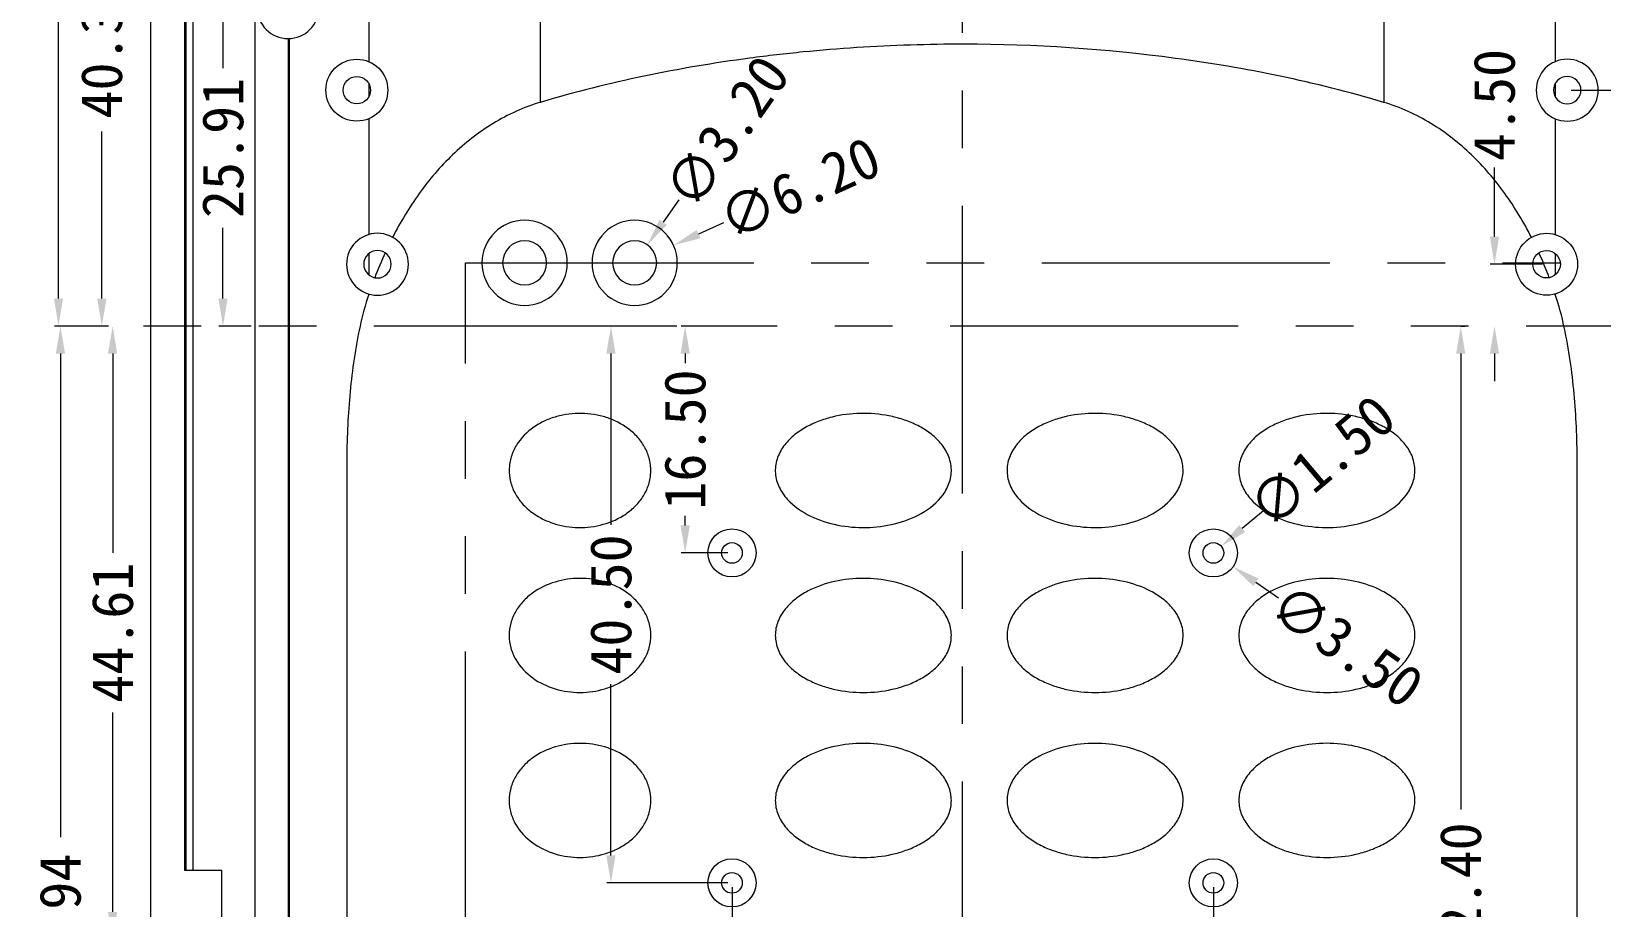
# Model space of a CAD drawing. Extents: x 203 to 616, y 352 to 648.
# Drawn here: x 431.8 to 545.9, y 463.7 to 527.5 of the extents above; entities that cross this region are included whole.
import ezdxf

# ---------------------------------------------------------------- set-up
doc = ezdxf.new("R2010")
doc.units = 0
doc.header["$MEASUREMENT"] = 0
doc.linetypes.add('PHANTOM', pattern=[2.5, 1.25, -0.25, 0.25, -0.25, 0.25, -0.25])
doc.layers.add('4', color=7, linetype='Continuous')
doc.dimstyles.get("Standard").update_dxf_attribs({"dimtxt": 0.18, "dimasz": 0.18, "dimexe": 0.18, "dimexo": 0.0625, "dimgap": 0.09, "dimtad": 0, "dimtih": 1, "dimtoh": 1, "dimdec": 4, "dimzin": 0, "dimdsep": 46, "dimtxsty": 'Standard', "dimcen": 0.09, "dimadec": 0, "dimazin": 0, "dimtfac": 1, "dimtdec": 4, "dimtofl": 0, "dimtmove": 0, "dimatfit": 3, "dimfxl": 0, "dimtolj": 1, "dimtzin": 0, "dimarcsym": 0})

# ---------------------------------------------------------------- blocks, each defined once
blk = doc.blocks.new('*D46')
at = {"color": 4, "linetype": 'Continuous', "lineweight": 9}
for p, q in [((535.69, 506.03), (535.99, 506.03)), ((535.69, 504.03), (535.69, 470.88)), ((535.69, 425.63), (535.69, 458.78)), ((508.77, 423.63), (535.99, 423.63))]:
    blk.add_line(p, q, dxfattribs=at)
for points in [[(535.36, 504.03), (536.02, 504.03), (535.69, 506.03)], [(535.36, 425.63), (536.02, 425.63), (535.69, 423.63)]]:
    blk.add_solid(points, dxfattribs=at)
at = {"layer": 'Defpoints', "color": 0, "linetype": 'Continuous', "lineweight": 9}
for p in [(535.39, 506.03), (535.69, 506.03), (508.47, 423.63)]:
    blk.add_point(p, dxfattribs=at)
at = {"color": 3, "linetype": 'Continuous', "lineweight": 9, "insert": (535.69, 464.83), "char_height": 3, "attachment_point": 5, "rotation": 90}
blk.add_mtext('\\A1;82.40', dxfattribs=at)
blk = doc.blocks.new('*D47')
at = {"color": 4, "linetype": 'Continuous', "lineweight": 9}
for p, q in [((437.68, 504.03), (437.68, 489.53)), ((437.68, 463.42), (437.68, 477.93)), ((445.32, 461.42), (437.38, 461.42))]:
    blk.add_line(p, q, dxfattribs=at)
for points in [[(437.34, 504.03), (438.01, 504.03), (437.68, 506.03)], [(437.34, 463.42), (438.01, 463.42), (437.68, 461.42)]]:
    blk.add_solid(points, dxfattribs=at)
at = {"layer": 'Defpoints', "color": 0, "linetype": 'Continuous', "lineweight": 9}
for p in [(437.68, 506.03), (437.68, 506.03), (445.62, 461.42)]:
    blk.add_point(p, dxfattribs=at)
at = {"color": 3, "linetype": 'Continuous', "lineweight": 9, "insert": (437.68, 483.73), "char_height": 3, "attachment_point": 5, "rotation": 90}
blk.add_mtext('\\A1;44.61', dxfattribs=at)
blk = doc.blocks.new('*D48')
at = {"color": 4, "linetype": 'Continuous', "lineweight": 9}
for p, q in [((445.32, 546.42), (436.59, 546.42)), ((436.89, 544.42), (436.89, 532.28)), ((436.89, 508.03), (436.89, 520.18)), ((437.38, 506.03), (436.59, 506.03))]:
    blk.add_line(p, q, dxfattribs=at)
for points in [[(436.56, 544.42), (437.23, 544.42), (436.89, 546.42)], [(436.56, 508.03), (437.23, 508.03), (436.89, 506.03)]]:
    blk.add_solid(points, dxfattribs=at)
at = {"layer": 'Defpoints', "color": 0, "linetype": 'Continuous', "lineweight": 9}
for p in [(436.89, 546.42), (445.62, 546.42), (437.68, 506.03)]:
    blk.add_point(p, dxfattribs=at)
at = {"color": 3, "linetype": 'Continuous', "lineweight": 9, "insert": (436.89, 526.23), "char_height": 3, "attachment_point": 5, "rotation": 90}
blk.add_mtext('\\A1;40.39', dxfattribs=at)
blk = doc.blocks.new('*D83')
at = {"color": 4, "linetype": 'Continuous', "lineweight": 9}
blk.add_line((478.85, 515.21), (477.7, 513.58), dxfattribs=at)
blk.add_solid([(477.43, 513.77), (477.97, 513.39), (476.55, 511.94)], dxfattribs=at)
at = {"layer": 'Defpoints', "color": 0, "linetype": 'Continuous', "lineweight": 9}
for p in [(476.55, 511.94), (474.71, 509.32)]:
    blk.add_point(p, dxfattribs=at)
at = {"color": 3, "linetype": 'Continuous', "lineweight": 9, "insert": (482.33, 520.16), "char_height": 3, "attachment_point": 5, "rotation": 54.9076}
blk.add_mtext('\\A1;∅3.20', dxfattribs=at)
blk = doc.blocks.new('*D156')
at = {"color": 4, "linetype": 'Continuous', "lineweight": 9}
for p, q in [((561.09, 506.03), (561.03, 506.03)), ((561.33, 504.03), (561.33, 474.33)), ((561.33, 432.53), (561.33, 462.23)), ((542.23, 430.53), (561.63, 430.53))]:
    blk.add_line(p, q, dxfattribs=at)
for points in [[(560.99, 504.03), (561.66, 504.03), (561.33, 506.03)], [(560.99, 432.53), (561.66, 432.53), (561.33, 430.53)]]:
    blk.add_solid(points, dxfattribs=at)
at = {"layer": 'Defpoints', "color": 0, "linetype": 'Continuous', "lineweight": 9}
for p in [(561.33, 506.03), (561.39, 506.03), (541.93, 430.53)]:
    blk.add_point(p, dxfattribs=at)
at = {"color": 3, "linetype": 'Continuous', "lineweight": 9, "insert": (561.33, 468.28), "char_height": 3, "attachment_point": 5, "rotation": 90}
blk.add_mtext('\\A1;75.50', dxfattribs=at)
blk = doc.blocks.new('*D157')
at = {"color": 4, "linetype": 'Continuous', "lineweight": 9}
for p, q in [((538.14, 512.53), (538.14, 517.56)), ((541.63, 510.53), (537.84, 510.53)), ((538.14, 504.03), (538.14, 502.03))]:
    blk.add_line(p, q, dxfattribs=at)
for points in [[(537.81, 512.53), (538.48, 512.53), (538.14, 510.53)], [(537.81, 504.03), (538.48, 504.03), (538.14, 506.03)]]:
    blk.add_solid(points, dxfattribs=at)
at = {"layer": 'Defpoints', "color": 0, "linetype": 'Continuous', "lineweight": 9}
for p in [(538.14, 510.53), (541.93, 510.53), (538.14, 506.03)]:
    blk.add_point(p, dxfattribs=at)
at = {"color": 3, "linetype": 'Continuous', "lineweight": 9, "insert": (538.14, 522.11), "char_height": 3, "attachment_point": 5, "rotation": 90}
blk.add_mtext('\\A1;4.50', dxfattribs=at)
blk = doc.blocks.new('*D158')
at = {"color": 4, "linetype": 'Continuous', "lineweight": 9}
for p, q in [((543.73, 523.19), (561.06, 523.19)), ((560.76, 521.19), (560.76, 519.91)), ((560.76, 508.03), (560.76, 509.31)), ((561.09, 506.03), (560.46, 506.03))]:
    blk.add_line(p, q, dxfattribs=at)
for points in [[(560.42, 521.19), (561.09, 521.19), (560.76, 523.19)], [(560.42, 508.03), (561.09, 508.03), (560.76, 506.03)]]:
    blk.add_solid(points, dxfattribs=at)
at = {"layer": 'Defpoints', "color": 0, "linetype": 'Continuous', "lineweight": 9}
for p in [(543.43, 523.19), (560.76, 523.19), (561.39, 506.03)]:
    blk.add_point(p, dxfattribs=at)
at = {"color": 3, "linetype": 'Continuous', "lineweight": 9, "insert": (560.76, 514.61), "char_height": 3, "attachment_point": 5, "rotation": 90}
blk.add_mtext('\\A1;17.16', dxfattribs=at)
blk = doc.blocks.new('*D161')
at = {"color": 4, "linetype": 'Continuous', "lineweight": 9}
for p, q in [((543.73, 588.19), (571.97, 588.19)), ((571.67, 586.19), (571.67, 553.53)), ((571.67, 508.03), (571.67, 541.93)), ((561.69, 506.03), (571.97, 506.03))]:
    blk.add_line(p, q, dxfattribs=at)
for points in [[(571.33, 586.19), (572, 586.19), (571.67, 588.19)], [(571.33, 508.03), (572, 508.03), (571.67, 506.03)]]:
    blk.add_solid(points, dxfattribs=at)
at = {"layer": 'Defpoints', "color": 0, "linetype": 'Continuous', "lineweight": 9}
for p in [(543.43, 588.19), (571.67, 588.19), (561.39, 506.03)]:
    blk.add_point(p, dxfattribs=at)
at = {"color": 3, "linetype": 'Continuous', "lineweight": 9, "insert": (571.67, 547.73), "char_height": 3, "attachment_point": 5, "rotation": 90}
blk.add_mtext('\\A1;82.16', dxfattribs=at)
blk = doc.blocks.new('*D162')
at = {"color": 4, "linetype": 'Continuous', "lineweight": 9}
blk.add_line((482.1, 513.55), (480.28, 512.73), dxfattribs=at)
blk.add_solid([(480.14, 513.03), (480.42, 512.42), (478.46, 511.91)], dxfattribs=at)
at = {"layer": 'Defpoints', "color": 0, "linetype": 'Continuous', "lineweight": 9}
for p in [(478.46, 511.91), (472.8, 509.36)]:
    blk.add_point(p, dxfattribs=at)
at = {"color": 3, "linetype": 'Continuous', "lineweight": 9, "insert": (487.62, 516.04), "char_height": 3, "attachment_point": 5, "rotation": 24.2775}
blk.add_mtext('\\A1;∅6.20', dxfattribs=at)
blk = doc.blocks.new('*D163')
at = {"color": 4, "linetype": 'Continuous', "lineweight": 9}
for p, q in [((482.41, 506.03), (479, 506.03)), ((479.3, 504.03), (479.3, 503.33)), ((479.3, 491.53), (479.3, 492.23)), ((482.41, 489.53), (479, 489.53))]:
    blk.add_line(p, q, dxfattribs=at)
for points in [[(478.97, 504.03), (479.64, 504.03), (479.3, 506.03)], [(478.97, 491.53), (479.64, 491.53), (479.3, 489.53)]]:
    blk.add_solid(points, dxfattribs=at)
at = {"layer": 'Defpoints', "color": 0, "linetype": 'Continuous', "lineweight": 9}
for p in [(479.3, 506.03), (482.71, 506.03), (482.71, 489.53)]:
    blk.add_point(p, dxfattribs=at)
at = {"color": 3, "linetype": 'Continuous', "lineweight": 9, "insert": (479.3, 497.78), "char_height": 3, "attachment_point": 5, "rotation": 90}
blk.add_mtext('\\A1;16.50', dxfattribs=at)
blk = doc.blocks.new('*D164')
at = {"color": 4, "linetype": 'Continuous', "lineweight": 9}
for p, q in [((478.7, 506.03), (473.61, 506.03)), ((473.91, 504.03), (473.91, 491.58)), ((473.91, 467.53), (473.91, 479.98)), ((482.41, 465.53), (473.61, 465.53))]:
    blk.add_line(p, q, dxfattribs=at)
for points in [[(473.57, 504.03), (474.24, 504.03), (473.91, 506.03)], [(473.57, 467.53), (474.24, 467.53), (473.91, 465.53)]]:
    blk.add_solid(points, dxfattribs=at)
at = {"layer": 'Defpoints', "color": 0, "linetype": 'Continuous', "lineweight": 9}
for p in [(479, 506.03), (473.91, 465.53), (482.71, 465.53)]:
    blk.add_point(p, dxfattribs=at)
at = {"color": 3, "linetype": 'Continuous', "lineweight": 9, "insert": (473.91, 485.78), "char_height": 3, "attachment_point": 5, "rotation": 90}
blk.add_mtext('\\A1;40.50', dxfattribs=at)
blk = doc.blocks.new('*D165')
at = {"color": 4, "linetype": 'Continuous', "lineweight": 9}
for p, q in [((482.71, 465.23), (482.71, 452.6)), ((499.43, 465.23), (499.43, 452.6)), ((484.71, 452.9), (485.27, 452.9)), ((497.43, 452.9), (496.87, 452.9))]:
    blk.add_line(p, q, dxfattribs=at)
for points in [[(484.71, 453.23), (484.71, 452.57), (482.71, 452.9)], [(497.43, 453.23), (497.43, 452.57), (499.43, 452.9)]]:
    blk.add_solid(points, dxfattribs=at)
at = {"layer": 'Defpoints', "color": 0, "linetype": 'Continuous', "lineweight": 9}
for p in [(482.71, 465.53), (499.43, 465.53), (499.43, 452.9)]:
    blk.add_point(p, dxfattribs=at)
at = {"color": 3, "linetype": 'Continuous', "lineweight": 9, "insert": (491.07, 452.9), "char_height": 3, "attachment_point": 5}
blk.add_mtext('\\A1;16.73', dxfattribs=at)
blk = doc.blocks.new('*D166')
at = {"color": 4, "linetype": 'Continuous', "lineweight": 9}
for p, q in [((517.71, 465.23), (517.71, 452.5)), ((499.43, 452.9), (499.43, 453.1)), ((501.43, 452.8), (502.77, 452.8)), ((515.71, 452.8), (514.37, 452.8))]:
    blk.add_line(p, q, dxfattribs=at)
for points in [[(501.43, 453.13), (501.43, 452.47), (499.43, 452.8)], [(515.71, 453.13), (515.71, 452.47), (517.71, 452.8)]]:
    blk.add_solid(points, dxfattribs=at)
at = {"layer": 'Defpoints', "color": 0, "linetype": 'Continuous', "lineweight": 9}
for p in [(517.71, 465.53), (499.43, 452.6), (517.71, 452.8)]:
    blk.add_point(p, dxfattribs=at)
at = {"color": 3, "linetype": 'Continuous', "lineweight": 9, "insert": (508.57, 452.8), "char_height": 3, "attachment_point": 5}
blk.add_mtext('\\A1;18.27', dxfattribs=at)
blk = doc.blocks.new('*D167')
at = {"color": 4, "linetype": 'Continuous', "lineweight": 9}
blk.add_line((521.34, 492.59), (519.81, 491.3), dxfattribs=at)
blk.add_solid([(519.59, 491.56), (520.02, 491.05), (518.28, 490.02)], dxfattribs=at)
at = {"layer": 'Defpoints', "color": 0, "linetype": 'Continuous', "lineweight": 9}
for p in [(518.28, 490.02), (517.13, 489.05)]:
    blk.add_point(p, dxfattribs=at)
at = {"color": 3, "linetype": 'Continuous', "lineweight": 9, "insert": (525.58, 496.17), "char_height": 3, "attachment_point": 5, "rotation": 40.1528}
blk.add_mtext('\\A1;∅1.50', dxfattribs=at)
blk = doc.blocks.new('*D168')
at = {"color": 4, "linetype": 'Continuous', "lineweight": 9}
blk.add_line((522.43, 486.25), (520.79, 487.39), dxfattribs=at)
blk.add_solid([(520.98, 487.67), (520.6, 487.12), (519.14, 488.53)], dxfattribs=at)
at = {"layer": 'Defpoints', "color": 0, "linetype": 'Continuous', "lineweight": 9}
for p in [(516.27, 490.53), (519.14, 488.53)]:
    blk.add_point(p, dxfattribs=at)
at = {"color": 3, "linetype": 'Continuous', "lineweight": 9, "insert": (527.4, 482.8), "char_height": 3, "attachment_point": 5, "rotation": 325.228}
blk.add_mtext('\\A1;∅3.50', dxfattribs=at)
blk = doc.blocks.new('*D170')
at = {"color": 4, "linetype": 'Continuous', "lineweight": 9}
for p, q in [((459.33, 579.44), (433.44, 579.44)), ((433.74, 577.44), (433.74, 548.54)), ((433.74, 508.03), (433.74, 536.94)), ((437.38, 506.03), (433.44, 506.03))]:
    blk.add_line(p, q, dxfattribs=at)
for points in [[(433.41, 577.44), (434.07, 577.44), (433.74, 579.44)], [(433.41, 508.03), (434.07, 508.03), (433.74, 506.03)]]:
    blk.add_solid(points, dxfattribs=at)
at = {"layer": 'Defpoints', "color": 0, "linetype": 'Continuous', "lineweight": 9}
for p in [(433.74, 579.44), (459.63, 579.44), (437.68, 506.03)]:
    blk.add_point(p, dxfattribs=at)
at = {"color": 3, "linetype": 'Continuous', "lineweight": 9, "insert": (433.74, 542.74), "char_height": 3, "attachment_point": 5, "rotation": 90}
blk.add_mtext('\\A1;73.41', dxfattribs=at)
blk = doc.blocks.new('*D174')
at = {"color": 4, "linetype": 'Continuous', "lineweight": 9}
for p, q in [((459.33, 531.94), (445.4, 531.94)), ((445.7, 529.94), (445.7, 524.79)), ((445.7, 508.03), (445.7, 513.19)), ((447.74, 506.03), (445.4, 506.03))]:
    blk.add_line(p, q, dxfattribs=at)
for points in [[(445.37, 529.94), (446.03, 529.94), (445.7, 531.94)], [(445.37, 508.03), (446.03, 508.03), (445.7, 506.03)]]:
    blk.add_solid(points, dxfattribs=at)
at = {"layer": 'Defpoints', "color": 0, "linetype": 'Continuous', "lineweight": 9}
for p in [(459.63, 531.94), (445.7, 506.03), (448.04, 506.03)]:
    blk.add_point(p, dxfattribs=at)
at = {"color": 3, "linetype": 'Continuous', "lineweight": 9, "insert": (445.7, 518.99), "char_height": 3, "attachment_point": 5, "rotation": 90}
blk.add_mtext('\\A1;25.91', dxfattribs=at)
blk = doc.blocks.new('*D177')
at = {"color": 4, "linetype": 'Continuous', "lineweight": 9}
for p, q in [((437.38, 506.03), (433.58, 506.03)), ((433.88, 504.03), (433.88, 468.86)), ((433.88, 421.09), (433.88, 456.26)), ((443.23, 419.09), (433.58, 419.09))]:
    blk.add_line(p, q, dxfattribs=at)
for points in [[(433.55, 504.03), (434.22, 504.03), (433.88, 506.03)], [(433.55, 421.09), (434.22, 421.09), (433.88, 419.09)]]:
    blk.add_solid(points, dxfattribs=at)
at = {"layer": 'Defpoints', "color": 0, "linetype": 'Continuous', "lineweight": 9}
for p in [(437.68, 506.03), (433.88, 419.09), (443.53, 419.09)]:
    blk.add_point(p, dxfattribs=at)
at = {"color": 3, "linetype": 'Continuous', "lineweight": 9, "insert": (433.88, 462.56), "char_height": 3, "attachment_point": 5, "rotation": 90}
blk.add_mtext('\\A1;86.94', dxfattribs=at)

msp = doc.modelspace()

# ---------------------------------------------------------------- linework, layer by layer
at = {"color": 1, "linetype": 'PHANTOM', "lineweight": 9, "ltscale": 16.753934}
for p, q in [((499.431, 598.556), (499.431, 413.89)), ((463.343, 510.632), (569.596, 510.632)), ((463.343, 461.421), (463.343, 510.632)), ((561.389, 506.033), (437.676, 506.033))]:
    msp.add_line(p, q, dxfattribs=at)
at = {"layer": '4', "color": 7, "linetype": 'Continuous', "lineweight": 9}
for p, q in [((440.431, 592.187), (440.431, 418.419)), ((448.036, 419.521), (448.036, 591.057)), ((456.297, 586.116), (456.297, 525.269)), ((542.564, 586.116), (542.564, 525.269)), ((442.931, 466.421), (442.931, 541.421)), ((443.02, 466.422), (443.02, 541.42)), ((443.526, 466.421), (443.526, 541.421)), ((468.77, 533.848), (468.77, 522.308)), ((530.092, 533.848), (530.092, 522.308)), ((450.439, 526.943), (450.439, 419.627)), ((450.523, 526.945), (450.523, 419.715)), ((456.297, 523.692), (456.297, 522.693)), ((542.564, 523.692), (542.564, 522.693)), ((456.297, 521.116), (456.297, 512.691)), ((542.564, 521.116), (542.564, 512.691)), ((456.297, 511.305), (456.297, 509.758)), ((542.564, 511.305), (542.564, 509.758)), ((456.297, 508.373), (456.297, 508.341)), ((542.564, 508.373), (542.564, 508.341)), ((445.618, 466.421), (442.931, 466.421)), ((445.618, 456.421), (445.618, 466.421))]:
    msp.add_line(p, q, dxfattribs=at)
at = {"layer": '4', "color": 7, "linetype": 'Continuous', "lineweight": 9, "extrusion": (0, 0, -1)}
for centre, radius in [((-450.431, 529.193), 2.25), ((-543.431, 523.193), 2.25), ((-543.431, 523.193), 1), ((-467.631, 510.632), 3.1), ((-475.631, 510.632), 3.1), ((-456.931, 510.532), 2.25), ((-456.931, 510.532), 1), ((-467.631, 510.632), 1.6), ((-475.631, 510.632), 1.6)]:
    msp.add_circle(centre, radius, dxfattribs=at)
at = {"layer": '4', "color": 7, "linetype": 'Continuous', "lineweight": 9}
for centre, radius in [((455.431, 523.193), 2.25), ((455.431, 523.193), 1), ((541.931, 510.532), 2.25), ((541.931, 510.532), 1), ((482.706, 489.532), 1.75), ((517.706, 489.532), 1.75), ((482.706, 489.532), 0.75), ((517.706, 489.532), 0.75), ((482.706, 465.532), 1.75), ((517.706, 465.532), 1.75), ((482.706, 465.532), 0.75), ((517.706, 465.532), 0.75)]:
    msp.add_circle(centre, radius, dxfattribs=at)
for points, knots in [([(530.092, 522.308), (527.59, 523.057), (525.076, 523.683), (520.025, 524.738), (517.489, 525.167), (509.853, 526.192), (504.723, 526.53), (496.974, 526.538), (494.381, 526.457), (490.478, 526.204), (489.174, 526.098), (486.58, 525.842), (485.287, 525.692), (481.422, 525.176), (478.864, 524.744), (473.786, 523.684), (471.266, 523.056), (468.77, 522.308)], [0, 0, 0, 0, 0.125, 0.125, 0.25, 0.25, 0.5, 0.5, 0.625, 0.625, 0.6875, 0.6875, 0.75, 0.75, 0.875, 0.875, 1, 1, 1, 1]), ([(468.77, 522.308), (467.548, 521.943), (466.412, 521.423), (464.812, 520.45), (464.294, 520.091), (463.306, 519.323), (462.838, 518.915), (461.5, 517.629), (460.698, 516.689), (459.605, 515.172), (459.261, 514.649), (458.617, 513.587), (458.316, 513.045), (458.033, 512.493)], [0, 0, 0, 0, 0.25, 0.25, 0.375, 0.375, 0.5, 0.5, 0.75, 0.75, 0.875, 0.875, 1, 1, 1, 1]), ([(540.828, 512.493), (540.545, 513.046), (540.242, 513.59), (539.596, 514.656), (539.251, 515.179), (538.163, 516.69), (537.363, 517.628), (536.026, 518.912), (535.558, 519.32), (534.569, 520.09), (534.051, 520.449), (532.451, 521.422), (531.315, 521.942), (530.092, 522.308)], [0, 0, 0, 0, 0.125, 0.125, 0.25, 0.25, 0.5, 0.5, 0.625, 0.625, 0.75, 0.75, 1, 1, 1, 1]), ([(456.297, 508.341), (456.04, 507.574), (455.836, 506.798), (455.49, 505.234), (455.349, 504.445), (454.996, 502.065), (454.852, 500.459), (454.731, 498.03), (454.708, 497.221), (454.694, 495.601), (454.698, 494.791), (454.698, 492.362), (454.698, 484.263), (454.698, 463.207), (454.698, 443.771), (454.698, 430.814)], [0, 0, 0, 0, 0.03125, 0.03125, 0.0625, 0.0625, 0.125, 0.125, 0.15625, 0.15625, 0.1875, 0.1875, 0.25, 0.5, 1, 1, 1, 1]), ([(544.163, 430.814), (544.163, 443.744), (544.163, 463.139), (544.163, 484.151), (544.163, 492.232), (544.163, 494.656), (544.167, 495.465), (544.156, 497.081), (544.135, 497.888), (544.021, 500.308), (543.881, 501.919), (543.531, 504.332), (543.391, 505.135), (543.041, 506.74), (542.833, 507.541), (542.564, 508.341)], [0, 0, 0, 0, 0.5, 0.75, 0.8125, 0.8125, 0.84375, 0.84375, 0.875, 0.875, 0.9375, 0.9375, 0.96875, 0.96875, 1, 1, 1, 1]), ([(476.788, 495.187), (476.756, 494.88), (476.684, 494.585), (476.464, 494.016), (476.317, 493.743), (475.968, 493.245), (475.763, 493.013), (475.315, 492.598), (475.072, 492.415), (474.292, 491.927), (473.722, 491.698), (472.532, 491.412), (471.926, 491.358), (470.702, 491.424), (470.108, 491.541), (469.248, 491.854), (468.968, 491.982), (468.439, 492.28), (468.188, 492.451), (467.717, 492.844), (467.502, 493.063), (467.124, 493.539), (466.959, 493.803), (466.703, 494.355), (466.611, 494.644), (466.504, 495.247), (466.492, 495.556), (466.551, 496.161), (466.624, 496.465), (466.841, 497.035), (466.988, 497.308), (467.512, 498.062), (467.975, 498.482), (468.75, 498.968), (469.026, 499.109), (469.591, 499.342), (469.881, 499.435), (470.474, 499.579), (470.779, 499.629), (471.386, 499.683), (471.69, 499.689), (472.298, 499.657), (472.605, 499.618), (473.202, 499.498), (473.494, 499.416), (474.348, 499.105), (474.895, 498.803), (475.596, 498.218), (475.814, 497.997), (476.193, 497.516), (476.354, 497.258), (476.612, 496.699), (476.704, 496.406), (476.808, 495.806), (476.82, 495.494), (476.788, 495.187)], [0, 0, 0, 0, 0.03125, 0.03125, 0.0625, 0.0625, 0.09375, 0.09375, 0.125, 0.125, 0.1875, 0.1875, 0.25, 0.25, 0.3125, 0.3125, 0.34375, 0.34375, 0.375, 0.375, 0.40625, 0.40625, 0.4375, 0.4375, 0.46875, 0.46875, 0.5, 0.5, 0.53125, 0.53125, 0.5625, 0.5625, 0.625, 0.625, 0.65625, 0.65625, 0.6875, 0.6875, 0.71875, 0.71875, 0.75, 0.75, 0.78125, 0.78125, 0.8125, 0.8125, 0.875, 0.875, 0.90625, 0.90625, 0.9375, 0.9375, 0.96875, 0.96875, 1, 1, 1, 1]), ([(498.647, 495.741), (498.675, 495.388), (498.632, 495.038), (498.42, 494.365), (498.254, 494.051), (497.637, 493.199), (497.076, 492.752), (495.866, 492.066), (495.201, 491.818), (493.854, 491.486), (493.163, 491.398), (491.764, 491.369), (491.073, 491.427), (489.71, 491.696), (489.034, 491.91), (487.784, 492.52), (487.194, 492.921), (486.491, 493.704), (486.289, 493.995), (486.064, 494.47), (486.001, 494.637), (485.909, 494.973), (485.878, 495.144), (485.85, 495.492), (485.854, 495.67), (485.894, 496.019), (485.931, 496.19), (486.088, 496.692), (486.254, 497.007), (486.667, 497.578), (486.911, 497.832), (487.443, 498.282), (487.737, 498.482), (488.343, 498.826), (488.658, 498.973), (489.307, 499.223), (489.643, 499.328), (490.661, 499.578), (491.348, 499.665), (492.737, 499.694), (493.442, 499.636), (494.459, 499.435), (494.794, 499.349), (495.453, 499.135), (495.78, 499.006), (496.411, 498.698), (496.712, 498.523), (497.281, 498.116), (497.55, 497.883), (498.017, 497.364), (498.221, 497.071), (498.522, 496.439), (498.62, 496.095), (498.647, 495.741)], [0, 0, 0, 0, 0.03125, 0.03125, 0.0625, 0.0625, 0.125, 0.125, 0.1875, 0.1875, 0.25, 0.25, 0.3125, 0.3125, 0.375, 0.375, 0.4375, 0.4375, 0.46875, 0.46875, 0.484375, 0.484375, 0.5, 0.5, 0.515625, 0.515625, 0.53125, 0.53125, 0.5625, 0.5625, 0.59375, 0.59375, 0.625, 0.625, 0.65625, 0.65625, 0.6875, 0.6875, 0.75, 0.75, 0.8125, 0.8125, 0.84375, 0.84375, 0.875, 0.875, 0.90625, 0.90625, 0.9375, 0.9375, 0.96875, 0.96875, 1, 1, 1, 1]), ([(515.497, 495.741), (515.525, 495.388), (515.482, 495.038), (515.27, 494.365), (515.104, 494.051), (514.487, 493.199), (513.926, 492.752), (512.716, 492.066), (512.051, 491.818), (510.704, 491.486), (510.013, 491.398), (508.614, 491.369), (507.923, 491.427), (506.56, 491.696), (505.884, 491.91), (504.634, 492.52), (504.044, 492.921), (503.341, 493.704), (503.139, 493.995), (502.914, 494.47), (502.851, 494.637), (502.759, 494.973), (502.728, 495.144), (502.7, 495.492), (502.704, 495.67), (502.744, 496.019), (502.781, 496.19), (502.938, 496.692), (503.104, 497.007), (503.517, 497.578), (503.761, 497.832), (504.293, 498.282), (504.587, 498.482), (505.193, 498.826), (505.508, 498.973), (506.157, 499.223), (506.493, 499.328), (507.511, 499.578), (508.198, 499.665), (509.587, 499.694), (510.292, 499.636), (511.309, 499.435), (511.644, 499.349), (512.303, 499.135), (512.63, 499.006), (513.261, 498.698), (513.562, 498.523), (514.131, 498.116), (514.4, 497.883), (514.867, 497.364), (515.071, 497.071), (515.372, 496.439), (515.47, 496.095), (515.497, 495.741)], [0, 0, 0, 0, 0.03125, 0.03125, 0.0625, 0.0625, 0.125, 0.125, 0.1875, 0.1875, 0.25, 0.25, 0.3125, 0.3125, 0.375, 0.375, 0.4375, 0.4375, 0.46875, 0.46875, 0.484375, 0.484375, 0.5, 0.5, 0.515625, 0.515625, 0.53125, 0.53125, 0.5625, 0.5625, 0.59375, 0.59375, 0.625, 0.625, 0.65625, 0.65625, 0.6875, 0.6875, 0.75, 0.75, 0.8125, 0.8125, 0.84375, 0.84375, 0.875, 0.875, 0.90625, 0.90625, 0.9375, 0.9375, 0.96875, 0.96875, 1, 1, 1, 1]), ([(532.347, 495.741), (532.375, 495.388), (532.332, 495.038), (532.12, 494.365), (531.954, 494.051), (531.337, 493.199), (530.776, 492.752), (529.566, 492.066), (528.901, 491.818), (527.554, 491.486), (526.863, 491.398), (525.464, 491.369), (524.773, 491.427), (523.41, 491.696), (522.734, 491.91), (521.484, 492.52), (520.894, 492.921), (520.191, 493.704), (519.989, 493.995), (519.764, 494.47), (519.701, 494.637), (519.609, 494.973), (519.578, 495.144), (519.55, 495.492), (519.554, 495.67), (519.594, 496.019), (519.631, 496.19), (519.788, 496.692), (519.954, 497.007), (520.367, 497.578), (520.611, 497.832), (521.143, 498.282), (521.437, 498.482), (522.043, 498.826), (522.358, 498.973), (523.007, 499.223), (523.343, 499.328), (524.361, 499.578), (525.048, 499.665), (526.437, 499.694), (527.142, 499.636), (528.159, 499.435), (528.494, 499.349), (529.153, 499.135), (529.48, 499.006), (530.111, 498.698), (530.412, 498.523), (530.981, 498.116), (531.25, 497.883), (531.717, 497.364), (531.921, 497.071), (532.222, 496.439), (532.32, 496.095), (532.347, 495.741)], [0, 0, 0, 0, 0.03125, 0.03125, 0.0625, 0.0625, 0.125, 0.125, 0.1875, 0.1875, 0.25, 0.25, 0.3125, 0.3125, 0.375, 0.375, 0.4375, 0.4375, 0.46875, 0.46875, 0.484375, 0.484375, 0.5, 0.5, 0.515625, 0.515625, 0.53125, 0.53125, 0.5625, 0.5625, 0.59375, 0.59375, 0.625, 0.625, 0.65625, 0.65625, 0.6875, 0.6875, 0.75, 0.75, 0.8125, 0.8125, 0.84375, 0.84375, 0.875, 0.875, 0.90625, 0.90625, 0.9375, 0.9375, 0.96875, 0.96875, 1, 1, 1, 1]), ([(476.788, 483.184), (476.784, 483.15), (476.78, 483.115), (476.755, 482.929), (476.724, 482.78), (476.603, 482.342), (476.483, 482.057), (476.181, 481.529), (475.999, 481.284), (475.584, 480.834), (475.356, 480.633), (474.865, 480.275), (474.6, 480.117), (474.051, 479.849), (473.766, 479.738), (472.889, 479.471), (472.277, 479.383), (471.056, 479.381), (470.443, 479.467), (469.274, 479.818), (468.713, 480.084), (467.723, 480.8), (467.292, 481.252), (466.833, 482.048), (466.712, 482.331), (466.548, 482.92), (466.506, 483.224), (466.506, 483.532), (466.506, 483.839), (466.548, 484.139), (466.669, 484.579), (466.72, 484.724), (466.838, 485.006), (466.906, 485.141), (467.132, 485.536), (467.317, 485.784), (467.729, 486.231), (467.957, 486.432), (468.7, 486.973), (469.26, 487.24), (470.429, 487.594), (471.041, 487.681), (472.264, 487.682), (472.874, 487.595), (474.047, 487.242), (474.604, 486.977), (475.348, 486.437), (475.579, 486.234), (475.993, 485.786), (476.174, 485.544), (476.477, 485.019), (476.599, 484.734), (476.763, 484.144), (476.805, 483.841), (476.806, 483.42), (476.8, 483.302), (476.788, 483.184)], [0, 0, 0, 0, 0.0035556, 0.0035556, 0.0191806, 0.0191806, 0.0504306, 0.0504306, 0.0816806, 0.0816806, 0.1129306, 0.1129306, 0.1441806, 0.1441806, 0.1754306, 0.1754306, 0.2379306, 0.2379306, 0.3004306, 0.3004306, 0.3629306, 0.3629306, 0.4254306, 0.4254306, 0.4566806, 0.4566806, 0.4879306, 0.4879306, 0.4879306, 0.5191806, 0.5191806, 0.5348056, 0.5348056, 0.5504306, 0.5504306, 0.5816806, 0.5816806, 0.6129306, 0.6129306, 0.6754306, 0.6754306, 0.7379306, 0.7379306, 0.8004306, 0.8004306, 0.8629306, 0.8629306, 0.8941806, 0.8941806, 0.9254306, 0.9254306, 0.9566806, 0.9566806, 0.9879306, 0.9879306, 1, 1, 1, 1]), ([(498.555, 482.797), (498.53, 482.709), (498.501, 482.621), (498.345, 482.21), (498.164, 481.907), (497.729, 481.359), (497.475, 481.114), (496.925, 480.68), (496.629, 480.491), (496.011, 480.161), (495.689, 480.021), (495.031, 479.784), (494.695, 479.688), (493.669, 479.457), (492.97, 479.383), (491.571, 479.381), (490.871, 479.453), (489.845, 479.68), (489.509, 479.775), (488.85, 480.01), (488.528, 480.149), (487.909, 480.475), (487.611, 480.663), (487.059, 481.093), (486.803, 481.337), (486.364, 481.881), (486.184, 482.177), (485.927, 482.829), (485.856, 483.18), (485.856, 483.532), (485.856, 483.883), (485.924, 484.224), (486.179, 484.876), (486.36, 485.175), (486.797, 485.72), (487.051, 485.963), (487.6, 486.393), (487.896, 486.581), (488.821, 487.071), (489.487, 487.302), (490.848, 487.607), (491.546, 487.681), (492.942, 487.683), (493.641, 487.61), (495.002, 487.309), (495.667, 487.081), (496.595, 486.593), (496.892, 486.406), (497.443, 485.978), (497.699, 485.735), (498.027, 485.332), (498.127, 485.192), (498.305, 484.896), (498.384, 484.739), (498.515, 484.414), (498.565, 484.248), (498.635, 483.908), (498.654, 483.732), (498.657, 483.384), (498.642, 483.211), (498.596, 482.959), (498.577, 482.877), (498.555, 482.797)], [0, 0, 0, 0, 0.0081883, 0.0081883, 0.0394383, 0.0394383, 0.0706883, 0.0706883, 0.1019383, 0.1019383, 0.1331883, 0.1331883, 0.1644383, 0.1644383, 0.2269383, 0.2269383, 0.2894383, 0.2894383, 0.3206883, 0.3206883, 0.3519383, 0.3519383, 0.3831883, 0.3831883, 0.4144383, 0.4144383, 0.4456883, 0.4456883, 0.4769383, 0.4769383, 0.4769383, 0.5081883, 0.5081883, 0.5394383, 0.5394383, 0.5706883, 0.5706883, 0.6019383, 0.6019383, 0.6644383, 0.6644383, 0.7269383, 0.7269383, 0.7894383, 0.7894383, 0.8519383, 0.8519383, 0.8831883, 0.8831883, 0.9144383, 0.9144383, 0.9300633, 0.9300633, 0.9456883, 0.9456883, 0.9613133, 0.9613133, 0.9769383, 0.9769383, 0.9925633, 0.9925633, 1, 1, 1, 1]), ([(515.405, 482.797), (515.38, 482.709), (515.351, 482.621), (515.195, 482.21), (515.014, 481.907), (514.579, 481.359), (514.325, 481.114), (513.775, 480.68), (513.479, 480.491), (512.861, 480.161), (512.539, 480.021), (511.881, 479.784), (511.545, 479.688), (510.519, 479.457), (509.82, 479.383), (508.421, 479.381), (507.721, 479.453), (506.695, 479.68), (506.359, 479.775), (505.7, 480.01), (505.378, 480.149), (504.759, 480.475), (504.461, 480.663), (503.909, 481.093), (503.653, 481.337), (503.214, 481.881), (503.034, 482.177), (502.777, 482.829), (502.706, 483.18), (502.706, 483.532), (502.706, 483.883), (502.774, 484.224), (503.029, 484.876), (503.21, 485.175), (503.647, 485.72), (503.901, 485.963), (504.45, 486.393), (504.746, 486.581), (505.671, 487.071), (506.337, 487.302), (507.698, 487.607), (508.396, 487.681), (509.792, 487.683), (510.491, 487.61), (511.852, 487.309), (512.517, 487.081), (513.445, 486.593), (513.742, 486.406), (514.293, 485.978), (514.549, 485.735), (514.877, 485.332), (514.977, 485.192), (515.155, 484.896), (515.234, 484.739), (515.365, 484.414), (515.415, 484.248), (515.485, 483.908), (515.504, 483.732), (515.507, 483.384), (515.492, 483.211), (515.446, 482.959), (515.427, 482.877), (515.405, 482.797)], [0, 0, 0, 0, 0.0081883, 0.0081883, 0.0394383, 0.0394383, 0.0706883, 0.0706883, 0.1019383, 0.1019383, 0.1331883, 0.1331883, 0.1644383, 0.1644383, 0.2269383, 0.2269383, 0.2894383, 0.2894383, 0.3206883, 0.3206883, 0.3519383, 0.3519383, 0.3831883, 0.3831883, 0.4144383, 0.4144383, 0.4456883, 0.4456883, 0.4769383, 0.4769383, 0.4769383, 0.5081883, 0.5081883, 0.5394383, 0.5394383, 0.5706883, 0.5706883, 0.6019383, 0.6019383, 0.6644383, 0.6644383, 0.7269383, 0.7269383, 0.7894383, 0.7894383, 0.8519383, 0.8519383, 0.8831883, 0.8831883, 0.9144383, 0.9144383, 0.9300633, 0.9300633, 0.9456883, 0.9456883, 0.9613133, 0.9613133, 0.9769383, 0.9769383, 0.9925633, 0.9925633, 1, 1, 1, 1]), ([(532.255, 482.797), (532.23, 482.709), (532.201, 482.621), (532.045, 482.21), (531.864, 481.907), (531.429, 481.359), (531.175, 481.114), (530.625, 480.68), (530.329, 480.491), (529.711, 480.161), (529.389, 480.021), (528.731, 479.784), (528.395, 479.688), (527.369, 479.457), (526.67, 479.383), (525.271, 479.381), (524.571, 479.453), (523.545, 479.68), (523.209, 479.775), (522.55, 480.01), (522.228, 480.149), (521.609, 480.475), (521.311, 480.663), (520.759, 481.093), (520.503, 481.337), (520.064, 481.881), (519.884, 482.177), (519.627, 482.829), (519.556, 483.18), (519.556, 483.532), (519.556, 483.883), (519.624, 484.224), (519.879, 484.876), (520.06, 485.175), (520.497, 485.72), (520.751, 485.963), (521.3, 486.393), (521.596, 486.581), (522.521, 487.071), (523.187, 487.302), (524.548, 487.607), (525.246, 487.681), (526.642, 487.683), (527.341, 487.61), (528.702, 487.309), (529.367, 487.081), (530.295, 486.593), (530.592, 486.406), (531.143, 485.978), (531.399, 485.735), (531.727, 485.332), (531.827, 485.192), (532.005, 484.896), (532.084, 484.739), (532.215, 484.414), (532.265, 484.248), (532.335, 483.908), (532.354, 483.732), (532.357, 483.384), (532.342, 483.211), (532.296, 482.959), (532.277, 482.877), (532.255, 482.797)], [0, 0, 0, 0, 0.0081883, 0.0081883, 0.0394383, 0.0394383, 0.0706883, 0.0706883, 0.1019383, 0.1019383, 0.1331883, 0.1331883, 0.1644383, 0.1644383, 0.2269383, 0.2269383, 0.2894383, 0.2894383, 0.3206883, 0.3206883, 0.3519383, 0.3519383, 0.3831883, 0.3831883, 0.4144383, 0.4144383, 0.4456883, 0.4456883, 0.4769383, 0.4769383, 0.4769383, 0.5081883, 0.5081883, 0.5394383, 0.5394383, 0.5706883, 0.5706883, 0.6019383, 0.6019383, 0.6644383, 0.6644383, 0.7269383, 0.7269383, 0.7894383, 0.7894383, 0.8519383, 0.8519383, 0.8831883, 0.8831883, 0.9144383, 0.9144383, 0.9300633, 0.9300633, 0.9456883, 0.9456883, 0.9613133, 0.9613133, 0.9769383, 0.9769383, 0.9925633, 0.9925633, 1, 1, 1, 1]), ([(476.788, 471.184), (476.784, 471.15), (476.78, 471.115), (476.755, 470.929), (476.724, 470.78), (476.603, 470.342), (476.483, 470.057), (476.181, 469.529), (475.999, 469.284), (475.584, 468.834), (475.356, 468.633), (474.865, 468.275), (474.6, 468.117), (474.051, 467.849), (473.766, 467.738), (472.889, 467.471), (472.277, 467.383), (471.056, 467.381), (470.443, 467.467), (469.274, 467.818), (468.713, 468.084), (467.723, 468.8), (467.292, 469.252), (466.833, 470.048), (466.712, 470.331), (466.548, 470.92), (466.506, 471.224), (466.506, 471.532), (466.506, 471.839), (466.548, 472.139), (466.669, 472.579), (466.72, 472.724), (466.838, 473.006), (466.906, 473.141), (467.132, 473.536), (467.317, 473.784), (467.729, 474.231), (467.957, 474.432), (468.7, 474.973), (469.26, 475.24), (470.429, 475.594), (471.041, 475.681), (472.264, 475.682), (472.874, 475.595), (474.047, 475.242), (474.604, 474.977), (475.348, 474.437), (475.579, 474.234), (475.993, 473.786), (476.174, 473.544), (476.477, 473.019), (476.599, 472.734), (476.763, 472.144), (476.805, 471.841), (476.806, 471.42), (476.8, 471.302), (476.788, 471.184)], [0, 0, 0, 0, 0.0035556, 0.0035556, 0.0191806, 0.0191806, 0.0504306, 0.0504306, 0.0816806, 0.0816806, 0.1129306, 0.1129306, 0.1441806, 0.1441806, 0.1754306, 0.1754306, 0.2379306, 0.2379306, 0.3004306, 0.3004306, 0.3629306, 0.3629306, 0.4254306, 0.4254306, 0.4566806, 0.4566806, 0.4879306, 0.4879306, 0.4879306, 0.5191806, 0.5191806, 0.5348056, 0.5348056, 0.5504306, 0.5504306, 0.5816806, 0.5816806, 0.6129306, 0.6129306, 0.6754306, 0.6754306, 0.7379306, 0.7379306, 0.8004306, 0.8004306, 0.8629306, 0.8629306, 0.8941806, 0.8941806, 0.9254306, 0.9254306, 0.9566806, 0.9566806, 0.9879306, 0.9879306, 1, 1, 1, 1]), ([(498.648, 471.74), (498.652, 471.678), (498.655, 471.616), (498.657, 471.38), (498.642, 471.208), (498.578, 470.866), (498.53, 470.695), (498.343, 470.207), (498.162, 469.903), (497.726, 469.356), (497.472, 469.111), (496.922, 468.677), (496.625, 468.488), (496.007, 468.159), (495.684, 468.019), (495.026, 467.783), (494.69, 467.686), (493.664, 467.456), (492.965, 467.382), (491.566, 467.381), (490.866, 467.454), (489.84, 467.682), (489.504, 467.777), (488.845, 468.012), (488.522, 468.151), (487.904, 468.478), (487.606, 468.666), (487.055, 469.097), (486.799, 469.342), (486.361, 469.887), (486.181, 470.182), (485.925, 470.835), (485.856, 471.18), (485.856, 471.532), (485.856, 471.883), (485.924, 472.224), (486.179, 472.876), (486.36, 473.175), (486.797, 473.72), (487.051, 473.963), (487.6, 474.393), (487.897, 474.581), (488.822, 475.072), (489.488, 475.302), (490.849, 475.607), (491.547, 475.681), (492.944, 475.682), (493.643, 475.61), (495.004, 475.308), (495.67, 475.08), (496.598, 474.591), (496.894, 474.405), (497.446, 473.976), (497.701, 473.733), (498.029, 473.33), (498.128, 473.189), (498.307, 472.893), (498.386, 472.736), (498.516, 472.411), (498.566, 472.245), (498.623, 471.965), (498.639, 471.853), (498.648, 471.74)], [0, 0, 0, 0, 0.0055389, 0.0055389, 0.0211639, 0.0211639, 0.0367889, 0.0367889, 0.0680389, 0.0680389, 0.0992889, 0.0992889, 0.1305389, 0.1305389, 0.1617889, 0.1617889, 0.1930389, 0.1930389, 0.2555389, 0.2555389, 0.3180389, 0.3180389, 0.3492889, 0.3492889, 0.3805389, 0.3805389, 0.4117889, 0.4117889, 0.4430389, 0.4430389, 0.4742889, 0.4742889, 0.5055389, 0.5055389, 0.5055389, 0.5367889, 0.5367889, 0.5680389, 0.5680389, 0.5992889, 0.5992889, 0.6305389, 0.6305389, 0.6930389, 0.6930389, 0.7555389, 0.7555389, 0.8180389, 0.8180389, 0.8805389, 0.8805389, 0.9117889, 0.9117889, 0.9430389, 0.9430389, 0.9586639, 0.9586639, 0.9742889, 0.9742889, 0.9899139, 0.9899139, 1, 1, 1, 1]), ([(515.498, 471.74), (515.502, 471.678), (515.505, 471.616), (515.507, 471.38), (515.492, 471.208), (515.428, 470.866), (515.38, 470.695), (515.193, 470.207), (515.012, 469.903), (514.576, 469.356), (514.322, 469.111), (513.772, 468.677), (513.475, 468.488), (512.857, 468.159), (512.534, 468.019), (511.876, 467.783), (511.54, 467.686), (510.514, 467.456), (509.815, 467.382), (508.416, 467.381), (507.716, 467.454), (506.69, 467.682), (506.354, 467.777), (505.695, 468.012), (505.372, 468.151), (504.754, 468.478), (504.456, 468.666), (503.905, 469.097), (503.649, 469.342), (503.211, 469.887), (503.031, 470.182), (502.775, 470.835), (502.706, 471.18), (502.706, 471.532), (502.706, 471.883), (502.774, 472.224), (503.029, 472.876), (503.21, 473.175), (503.647, 473.72), (503.901, 473.963), (504.45, 474.393), (504.747, 474.581), (505.672, 475.072), (506.338, 475.302), (507.699, 475.607), (508.397, 475.681), (509.794, 475.682), (510.493, 475.61), (511.854, 475.308), (512.52, 475.08), (513.448, 474.591), (513.744, 474.405), (514.296, 473.976), (514.551, 473.733), (514.879, 473.33), (514.978, 473.189), (515.157, 472.893), (515.236, 472.736), (515.366, 472.411), (515.416, 472.245), (515.473, 471.965), (515.489, 471.853), (515.498, 471.74)], [0, 0, 0, 0, 0.0055389, 0.0055389, 0.0211639, 0.0211639, 0.0367889, 0.0367889, 0.0680389, 0.0680389, 0.0992889, 0.0992889, 0.1305389, 0.1305389, 0.1617889, 0.1617889, 0.1930389, 0.1930389, 0.2555389, 0.2555389, 0.3180389, 0.3180389, 0.3492889, 0.3492889, 0.3805389, 0.3805389, 0.4117889, 0.4117889, 0.4430389, 0.4430389, 0.4742889, 0.4742889, 0.5055389, 0.5055389, 0.5055389, 0.5367889, 0.5367889, 0.5680389, 0.5680389, 0.5992889, 0.5992889, 0.6305389, 0.6305389, 0.6930389, 0.6930389, 0.7555389, 0.7555389, 0.8180389, 0.8180389, 0.8805389, 0.8805389, 0.9117889, 0.9117889, 0.9430389, 0.9430389, 0.9586639, 0.9586639, 0.9742889, 0.9742889, 0.9899139, 0.9899139, 1, 1, 1, 1]), ([(532.255, 470.797), (532.23, 470.709), (532.201, 470.621), (532.045, 470.21), (531.864, 469.907), (531.429, 469.359), (531.175, 469.114), (530.625, 468.68), (530.329, 468.491), (529.711, 468.161), (529.389, 468.021), (528.731, 467.784), (528.395, 467.688), (527.369, 467.457), (526.67, 467.383), (525.271, 467.381), (524.571, 467.453), (523.545, 467.68), (523.209, 467.775), (522.55, 468.01), (522.228, 468.149), (521.609, 468.475), (521.311, 468.663), (520.759, 469.093), (520.503, 469.337), (520.064, 469.881), (519.884, 470.177), (519.627, 470.829), (519.556, 471.18), (519.556, 471.532), (519.556, 471.883), (519.624, 472.224), (519.879, 472.876), (520.06, 473.175), (520.497, 473.72), (520.751, 473.963), (521.3, 474.393), (521.596, 474.581), (522.521, 475.071), (523.187, 475.302), (524.548, 475.607), (525.246, 475.681), (526.642, 475.683), (527.341, 475.61), (528.702, 475.309), (529.367, 475.081), (530.295, 474.593), (530.592, 474.406), (531.143, 473.978), (531.399, 473.735), (531.727, 473.332), (531.827, 473.192), (532.005, 472.896), (532.084, 472.739), (532.215, 472.414), (532.265, 472.248), (532.335, 471.908), (532.354, 471.732), (532.357, 471.384), (532.342, 471.211), (532.296, 470.959), (532.277, 470.877), (532.255, 470.797)], [0, 0, 0, 0, 0.0081883, 0.0081883, 0.0394383, 0.0394383, 0.0706883, 0.0706883, 0.1019383, 0.1019383, 0.1331883, 0.1331883, 0.1644383, 0.1644383, 0.2269383, 0.2269383, 0.2894383, 0.2894383, 0.3206883, 0.3206883, 0.3519383, 0.3519383, 0.3831883, 0.3831883, 0.4144383, 0.4144383, 0.4456883, 0.4456883, 0.4769383, 0.4769383, 0.4769383, 0.5081883, 0.5081883, 0.5394383, 0.5394383, 0.5706883, 0.5706883, 0.6019383, 0.6019383, 0.6644383, 0.6644383, 0.7269383, 0.7269383, 0.7894383, 0.7894383, 0.8519383, 0.8519383, 0.8831883, 0.8831883, 0.9144383, 0.9144383, 0.9300633, 0.9300633, 0.9456883, 0.9456883, 0.9613133, 0.9613133, 0.9769383, 0.9769383, 0.9925633, 0.9925633, 1, 1, 1, 1])]:
    msp.add_open_spline(points, degree=3, knots=knots, dxfattribs=at)
for points in [[(457.486, 511.363), (457.215, 510.77), (456.964, 510.166), (456.73, 509.552)], [(542.131, 509.552), (541.898, 510.166), (541.646, 510.769), (541.375, 511.363)], [(456.307, 508.37), (456.304, 508.36), (456.3, 508.351), (456.297, 508.341)], [(542.564, 508.341), (542.561, 508.351), (542.558, 508.36), (542.555, 508.37)]]:
    msp.add_open_spline(points, degree=3, dxfattribs=at)

# ---------------------------------------------------------------- dimensions: what is measured, and where the dimension line sits
at = {"linetype": 'Continuous', "lineweight": 9}
for base, p1, p2, picture, middle in [((571.666, 588.193), (561.389, 506.033), (543.431, 588.193), '*D161', (571.666, 547.735)), ((538.144, 510.532), (538.144, 506.033), (541.931, 510.532), '*D157', (538.144, 522.111)), ((560.755, 523.193), (561.389, 506.033), (543.431, 523.193), '*D158', (560.755, 514.613)), ((473.907, 465.532), (479.002, 506.033), (482.706, 465.532), '*D164', (473.907, 485.782))]:
    dim = msp.add_linear_dim(base=base, p1=p1, p2=p2, angle=90, dimstyle='Standard', override={"dimtxt": 3, "dimasz": 2, "dimexe": 0.3, "dimexo": 0.3, "dimgap": 0.3, "dimtih": 0, "dimtoh": 0, "dimdec": 2, "dimdsep": 0, "dimcen": 0, "dimclrd": 4, "dimclre": 4, "dimclrt": 3, "dimtdec": 2, "dimlwd": 9, "dimlwe": 9}, dxfattribs=at)
    dim.commit()
    dim.dimension.update_dxf_attribs({"geometry": picture, "text_midpoint": middle, "dimtype": 160})
for base, p1, p2, picture, middle in [((433.74, 579.443), (437.676, 506.033), (459.631, 579.443), '*D170', (433.74, 542.738)), ((436.892, 546.421), (437.676, 506.033), (445.618, 546.421), '*D48', (436.892, 526.227)), ((445.699, 506.033), (459.631, 531.943), (448.036, 506.033), '*D174', (445.699, 518.988)), ((433.883, 419.089), (437.676, 506.033), (443.526, 419.089), '*D177', (433.883, 462.561)), ((437.676, 506.033), (445.618, 461.421), (437.676, 506.033), '*D47', (437.676, 483.727)), ((479.302, 506.033), (482.706, 489.532), (482.706, 506.033), '*D163', (479.302, 497.782)), ((535.689, 506.033), (508.474, 423.632), (535.389, 506.033), '*D46', (535.689, 464.832)), ((561.326, 506.033), (541.931, 430.532), (561.389, 506.033), '*D156', (561.326, 468.282))]:
    dim = msp.add_linear_dim(base=base, p1=p1, p2=p2, angle=90, dimstyle='Standard', override={"dimtxt": 3, "dimasz": 2, "dimexe": 0.3, "dimexo": 0.3, "dimgap": 0.3, "dimtih": 0, "dimtoh": 0, "dimdec": 2, "dimdsep": 0, "dimcen": 0, "dimclrd": 4, "dimclre": 4, "dimclrt": 3, "dimtdec": 2, "dimlwd": 9, "dimlwe": 9}, dxfattribs=at)
    dim.commit()
    dim.dimension.update_dxf_attribs({"geometry": picture, "text_midpoint": middle})
for p1, p2, picture, middle in [((474.711, 509.323), (476.551, 511.941), '*D83', (482.328, 520.164)), ((472.805, 509.357), (478.457, 511.906), '*D162', (487.618, 516.038)), ((517.132, 489.048), (518.279, 490.015), '*D167', (525.578, 496.173)), ((516.268, 490.53), (519.143, 488.534), '*D168', (527.399, 482.802))]:
    dim = msp.add_diameter_dim_2p(p1=p1, p2=p2, dimstyle='Standard', override={"dimtxt": 3, "dimasz": 2, "dimexe": 0.3, "dimexo": 0.3, "dimgap": 0.3, "dimtih": 0, "dimtoh": 0, "dimdec": 2, "dimdsep": 0, "dimcen": 0, "dimclrd": 4, "dimclre": 4, "dimclrt": 3, "dimtdec": 2, "dimlwd": 9, "dimlwe": 9}, dxfattribs=at)
    dim.commit()
    dim.dimension.update_dxf_attribs({"geometry": picture, "text_midpoint": middle})
for base, p1, p2, picture, middle in [((499.43073348, 452.898406658), (482.70573348, 465.531702833), (499.43073348, 465.531702833), '*D165', (491.06823348, 452.898406658)), ((517.70573348, 452.80129495), (499.43073348, 452.598406658), (517.70573348, 465.531702833), '*D166', (508.56823348, 452.80129495))]:
    dim = msp.add_linear_dim(base=base, p1=p1, p2=p2, dimstyle='Standard', override={"dimtxt": 3, "dimasz": 2, "dimexe": 0.3, "dimexo": 0.3, "dimgap": 0.3, "dimtih": 0, "dimtoh": 0, "dimdec": 2, "dimdsep": 0, "dimcen": 0, "dimclrd": 4, "dimclre": 4, "dimclrt": 3, "dimtdec": 2, "dimlwd": 9, "dimlwe": 9}, dxfattribs=at)
    dim.commit()
    dim.dimension.update_dxf_attribs({"geometry": picture, "text_midpoint": middle})

doc.saveas('drawing.dxf')
